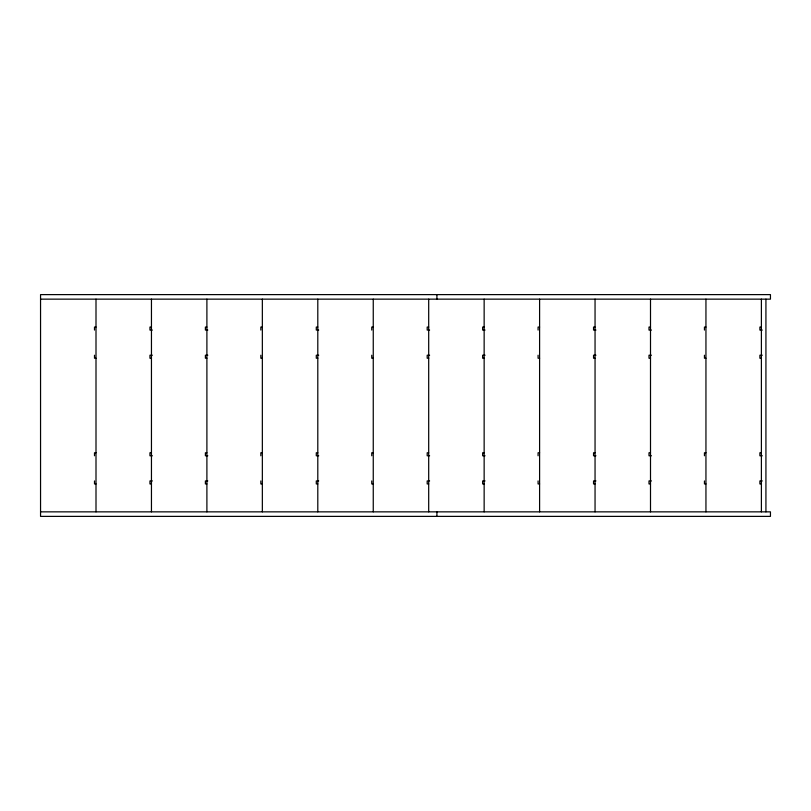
<?xml version="1.0" encoding="UTF-8"?>
<svg xmlns="http://www.w3.org/2000/svg" width="811" height="811" viewBox="0 0 811 811"><rect width="100%" height="100%" fill="white"/><g stroke="black" fill="none" stroke-linecap="round" stroke-linejoin="round"><path stroke-width="1.22" d="M40.55 299.147L770.45 299.147L770.45 294.616L40.55 294.616L40.55 516.384L770.45 516.384L770.45 511.853L40.55 511.853M96.002 327.056L94.492 327.056L94.492 330.067M151.454 327.056L149.944 327.056L149.944 330.067L152.356 330.067M206.896 327.056L205.396 327.056L205.396 330.067L207.809 330.067M262.348 327.056L260.838 327.056L260.838 330.067M317.8 327.056L316.29 327.056L316.29 330.067L318.703 330.067M373.253 327.056L371.742 327.056L371.742 330.067M428.695 327.056L427.194 327.056L427.194 330.067L429.607 330.067M484.147 327.056L482.636 327.056L482.636 330.067L485.059 330.067M539.599 327.056L538.088 327.056L538.088 330.067M595.051 327.056L593.54 327.056L593.54 330.067L595.953 330.067M650.503 327.056L648.993 327.056L648.993 330.067L651.405 330.067M705.945 327.056L704.445 327.056L704.445 330.067M761.397 327.056L759.887 327.056L759.887 330.067L762.299 330.067M152.356 355.218L149.944 355.218L149.944 358.229L151.454 358.229M207.809 355.218L205.396 355.218L205.396 358.229L206.896 358.229M318.703 355.218L316.29 355.218L316.29 358.229L317.8 358.229M429.607 355.218L427.194 355.218L427.194 358.229L428.695 358.229M485.059 355.218L482.636 355.218L482.636 358.229L484.147 358.229M595.953 355.218L593.54 355.218L593.54 358.229L595.051 358.229M651.405 355.218L648.993 355.218L648.993 358.229L650.503 358.229M762.299 355.218L759.887 355.218L759.887 358.229L761.397 358.229M96.002 358.229L94.492 358.229L94.492 355.218M262.348 358.229L260.838 358.229L260.838 355.218M373.253 358.229L371.742 358.229L371.742 355.218M539.599 358.229L538.088 358.229L538.088 355.218M705.945 358.229L704.445 358.229L704.445 355.218M96.002 452.771L94.492 452.771L94.492 455.782M151.454 452.771L149.944 452.771L149.944 455.782L152.356 455.782M206.896 452.771L205.396 452.771L205.396 455.782L207.809 455.782M262.348 452.771L260.838 452.771L260.838 455.782M317.8 452.771L316.29 452.771L316.29 455.782L318.703 455.782M373.253 452.771L371.742 452.771L371.742 455.782M428.695 452.771L427.194 452.771L427.194 455.782L429.607 455.782M484.147 452.771L482.636 452.771L482.636 455.782L485.059 455.782M539.599 452.771L538.088 452.771L538.088 455.782M595.051 452.771L593.54 452.771L593.54 455.782L595.953 455.782M650.503 452.771L648.993 452.771L648.993 455.782L651.405 455.782M705.945 452.771L704.445 452.771L704.445 455.782M761.397 452.771L759.887 452.771L759.887 455.782L762.299 455.782M152.356 480.933L149.944 480.933L149.944 483.944L151.454 483.944M207.809 480.933L205.396 480.933L205.396 483.944L206.896 483.944M318.703 480.933L316.29 480.933L316.29 483.944L317.8 483.944M429.607 480.933L427.194 480.933L427.194 483.944L428.695 483.944M485.059 480.933L482.636 480.933L482.636 483.944L484.147 483.944M595.953 480.933L593.54 480.933L593.54 483.944L595.051 483.944M651.405 480.933L648.993 480.933L648.993 483.944L650.503 483.944M762.299 480.933L759.887 480.933L759.887 483.944L761.397 483.944M96.002 483.944L94.492 483.944L94.492 480.933M262.348 483.944L260.838 483.944L260.838 480.933M373.253 483.944L371.742 483.944L371.742 480.933M539.599 483.944L538.088 483.944L538.088 480.933M705.945 483.944L704.445 483.944L704.445 480.933M765.929 299.147L765.929 511.853M761.397 299.147L761.397 511.853M705.945 299.147L705.945 511.853M650.503 299.147L650.503 511.853M595.051 299.147L595.051 511.853M539.599 299.147L539.599 511.853M484.147 299.147L484.147 511.853M436.916 294.616L436.916 299.147M436.916 511.853L436.916 516.384M428.695 299.147L428.695 511.853M373.253 299.147L373.253 511.853M317.8 299.147L317.8 511.853M262.348 299.147L262.348 511.853M206.896 299.147L206.896 511.853M151.454 299.147L151.454 511.853M96.002 299.147L96.002 511.853"/></g></svg>
